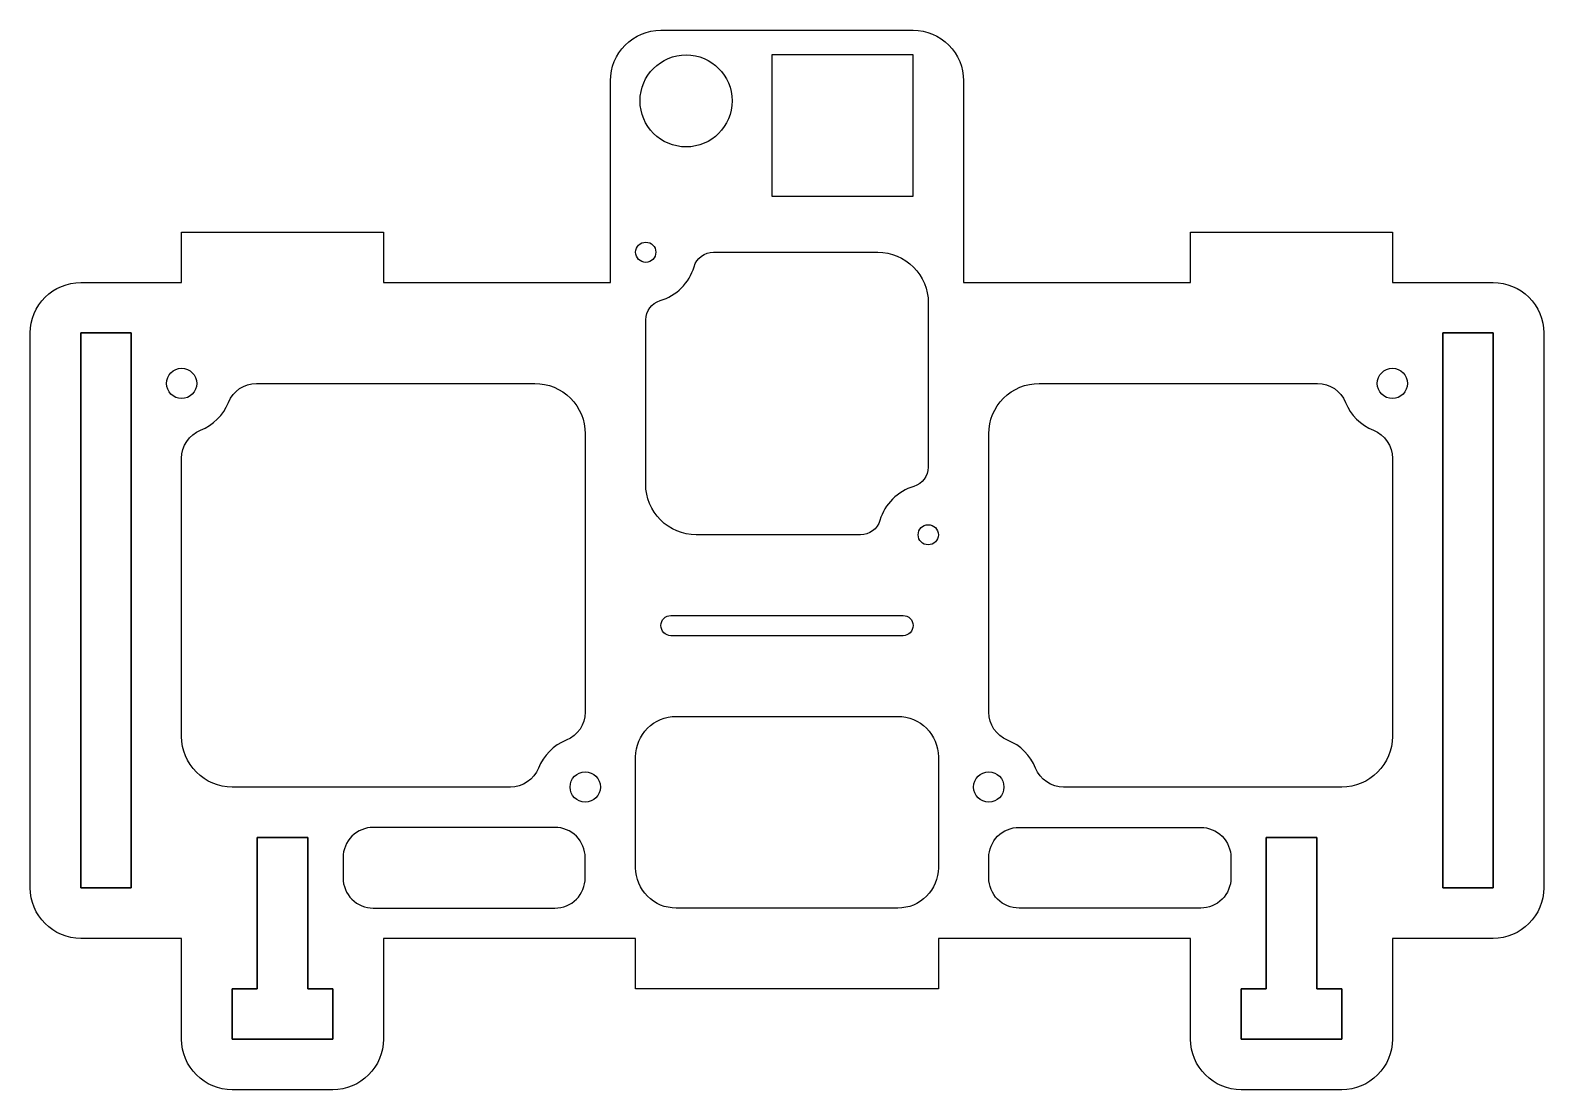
# Model space of a CAD drawing. Header units: millimetres. Extents: x -150 to 0, y -10 to 95.
import ezdxf

# ---------------------------------------------------------------- set-up
doc = ezdxf.new("R2010")
doc.units = ezdxf.units.MM
doc.layers.get('0').update_dxf_attribs({"linetype": 'CONTINUOUS'})

msp = doc.modelspace()

# ---------------------------------------------------------------- linework, layer by layer
for p, q in [((-145, 10), (-145, 65)), ((-145, 65), (-140, 65)), ((-140, 65), (-140, 10)), ((-10, 10), (-10, 65)), ((-10, 65), (-5, 65)), ((-5, 65), (-5, 10)), ((-127.5, 0), (-127.5, 15)), ((-127.5, 15), (-122.5, 15)), ((-122.5, 15), (-122.5, 0)), ((-27.5, 15), (-22.5, 15)), ((-27.5, 0), (-27.5, 15)), ((-22.5, 15), (-22.5, 0)), ((-140, 10), (-145, 10)), ((-5, 10), (-10, 10)), ((-130, -5), (-130, 0)), ((-130, 0), (-127.5, 0)), ((-122.5, 0), (-120, 0)), ((-120, 0), (-120, -5)), ((-30, -5), (-30, 0)), ((-30, 0), (-27.5, 0)), ((-22.5, 0), (-20, 0)), ((-20, 0), (-20, -5)), ((-120, -5), (-130, -5)), ((-20, -5), (-30, -5))]:
    msp.add_line(p, q)
for points in [[(-30, -10, -0.414214), (-35, -5), (-35, 0), (-35, 5), (-60, 5), (-60, 0), (-90, 0), (-90, 5), (-115, 5), (-115, 0), (-115, -5, -0.414214), (-120, -10), (-130, -10, -0.414214), (-135, -5), (-135, 5), (-145, 5, -0.414214), (-150, 10), (-150, 65, -0.414214), (-145, 70), (-135, 70), (-135, 75), (-115, 75), (-115, 70), (-92.5, 70), (-92.5, 90, -0.414214), (-87.5, 95), (-62.5, 95, -0.414214), (-57.5, 90), (-57.5, 70), (-35, 70), (-35, 75), (-15, 75), (-15, 70), (-5, 70, -0.414214), (0, 65), (0, 10, -0.414214), (-5, 5), (-15, 5), (-15, -5, -0.414214), (-20, -10)], [(-30, -10, -0.414214), (-35, -5), (-35, 0), (-35, 5), (-60, 5), (-60, 0), (-90, 0), (-90, 5), (-115, 5), (-115, 0), (-115, -5, -0.414214), (-120, -10), (-130, -10, -0.414214), (-135, -5), (-135, 5), (-145, 5, -0.414214), (-150, 10), (-150, 65, -0.414214), (-145, 70), (-135, 70), (-135, 75), (-115, 75), (-115, 70), (-92.5, 70), (-92.5, 90, -0.414214), (-87.5, 95), (-62.5, 95, -0.414214), (-57.5, 90), (-57.5, 70), (-35, 70), (-35, 75), (-15, 75), (-15, 70), (-5, 70, -0.414214), (0, 65), (0, 10, -0.414214), (-5, 5), (-15, 5), (-15, -5, -0.414214), (-20, -10)], [(-61, 51.71, -0.331679), (-62.43, 49.79, 0.253025), (-65.79, 46.43, -0.331679), (-67.71, 45), (-84, 45, -0.414214), (-89, 50), (-89, 66.29, -0.331679), (-87.57, 68.21, 0.253025), (-84.21, 71.57, -0.331679), (-82.29, 73), (-66, 73, -0.414214), (-61, 68)], [(-61, 51.71, -0.331679), (-62.43, 49.79, 0.253025), (-65.79, 46.43, -0.331679), (-67.71, 45), (-84, 45, -0.414214), (-89, 50), (-89, 66.29, -0.331679), (-87.57, 68.21, 0.253025), (-84.21, 71.57, -0.331679), (-82.29, 73), (-66, 73, -0.414214), (-61, 68)], [(-135, 52.58, -0.305615), (-133.13, 55.36, 0.203231), (-130.36, 58.12, -0.305615), (-127.58, 60), (-100, 60, -0.414214), (-95, 55), (-95, 27.42, -0.305615), (-96.88, 24.64, 0.203231), (-99.64, 21.87, -0.305615), (-102.42, 20), (-130, 20, -0.414214), (-135, 25)], [(-135, 52.58, -0.305615), (-133.13, 55.36, 0.203231), (-130.36, 58.12, -0.305615), (-127.58, 60), (-100, 60, -0.414214), (-95, 55), (-95, 27.42, -0.305615), (-96.88, 24.64, 0.203231), (-99.64, 21.87, -0.305615), (-102.42, 20), (-130, 20, -0.414214), (-135, 25)], [(-53.13, 24.64, -0.305615), (-55, 27.42), (-55, 55, -0.414214), (-50, 60), (-22.42, 60, -0.305615), (-19.64, 58.12, 0.203231), (-16.88, 55.36, -0.305615), (-15, 52.58), (-15, 25, -0.414214), (-20, 20), (-47.58, 20, -0.305615), (-50.36, 21.87, 0.203231)], [(-53.13, 24.64, -0.305615), (-55, 27.42), (-55, 55, -0.414214), (-50, 60), (-22.42, 60, -0.305615), (-19.64, 58.12, 0.203231), (-16.88, 55.36, -0.305615), (-15, 52.58), (-15, 25, -0.414214), (-20, 20), (-47.58, 20, -0.305615), (-50.36, 21.87, 0.203231)], [(-86.5, 35, -1), (-86.5, 37), (-63.5, 37, -1), (-63.5, 35)], [(-86.5, 35, -1), (-86.5, 37), (-63.5, 37, -1), (-63.5, 35)], [(-60, 12, -0.414214), (-64, 8), (-86, 8, -0.414214), (-90, 12), (-90, 23, -0.414214), (-86, 27), (-64, 27, -0.414214), (-60, 23)], [(-60, 12, -0.414214), (-64, 8), (-86, 8, -0.414214), (-90, 12), (-90, 23, -0.414214), (-86, 27), (-64, 27, -0.414214), (-60, 23)], [(-98, 16), (-116, 16, 0.414214), (-119, 13), (-119, 11, 0.414214), (-116, 8), (-98, 8, 0.414214), (-95, 11), (-95, 13, 0.414214)], [(-98, 16), (-116, 16, 0.414214), (-119, 13), (-119, 11, 0.414214), (-116, 8), (-98, 8, 0.414214), (-95, 11), (-95, 13, 0.414214)], [(-52, 8, -0.414214), (-55, 11), (-55, 13, -0.414214), (-52, 16), (-34, 16, -0.414214), (-31, 13), (-31, 11, -0.414214), (-34, 8)], [(-52, 8, -0.414214), (-55, 11), (-55, 13, -0.414214), (-52, 16), (-34, 16, -0.414214), (-31, 13), (-31, 11, -0.414214), (-34, 8)]]:
    msp.add_lwpolyline(points, format="xyb", close=True)
for points in [[(-76.5, 92.56), (-76.5, 78.56), (-62.5, 78.56), (-62.5, 92.56)], [(-76.5, 92.56), (-76.5, 78.56), (-62.5, 78.56), (-62.5, 92.56)], [(-145, 10), (-140, 10), (-140, 65), (-145, 65)], [(-5, 10), (-5, 65), (-10, 65), (-10, 10)], [(-120, 0), (-122.5, 0), (-122.5, 15), (-127.5, 15), (-127.5, 0), (-130, 0), (-130, -5), (-120, -5)], [(-22.5, 15), (-27.5, 15), (-27.5, 0), (-30, 0), (-30, -5), (-20, -5), (-20, 0), (-22.5, 0)]]:
    msp.add_lwpolyline(points, close=True)
for centre, radius in [((-85, 88), 4.56), ((-85, 88), 4.56), ((-89, 73), 1), ((-89, 73), 1), ((-135, 60), 1.5), ((-135, 60), 1.5), ((-15, 60), 1.5), ((-15, 60), 1.5), ((-61, 45), 1), ((-61, 45), 1), ((-95, 20), 1.5), ((-95, 20), 1.5), ((-55, 20), 1.5), ((-55, 20), 1.5)]:
    msp.add_circle(centre, radius)

doc.saveas('drawing.dxf')
